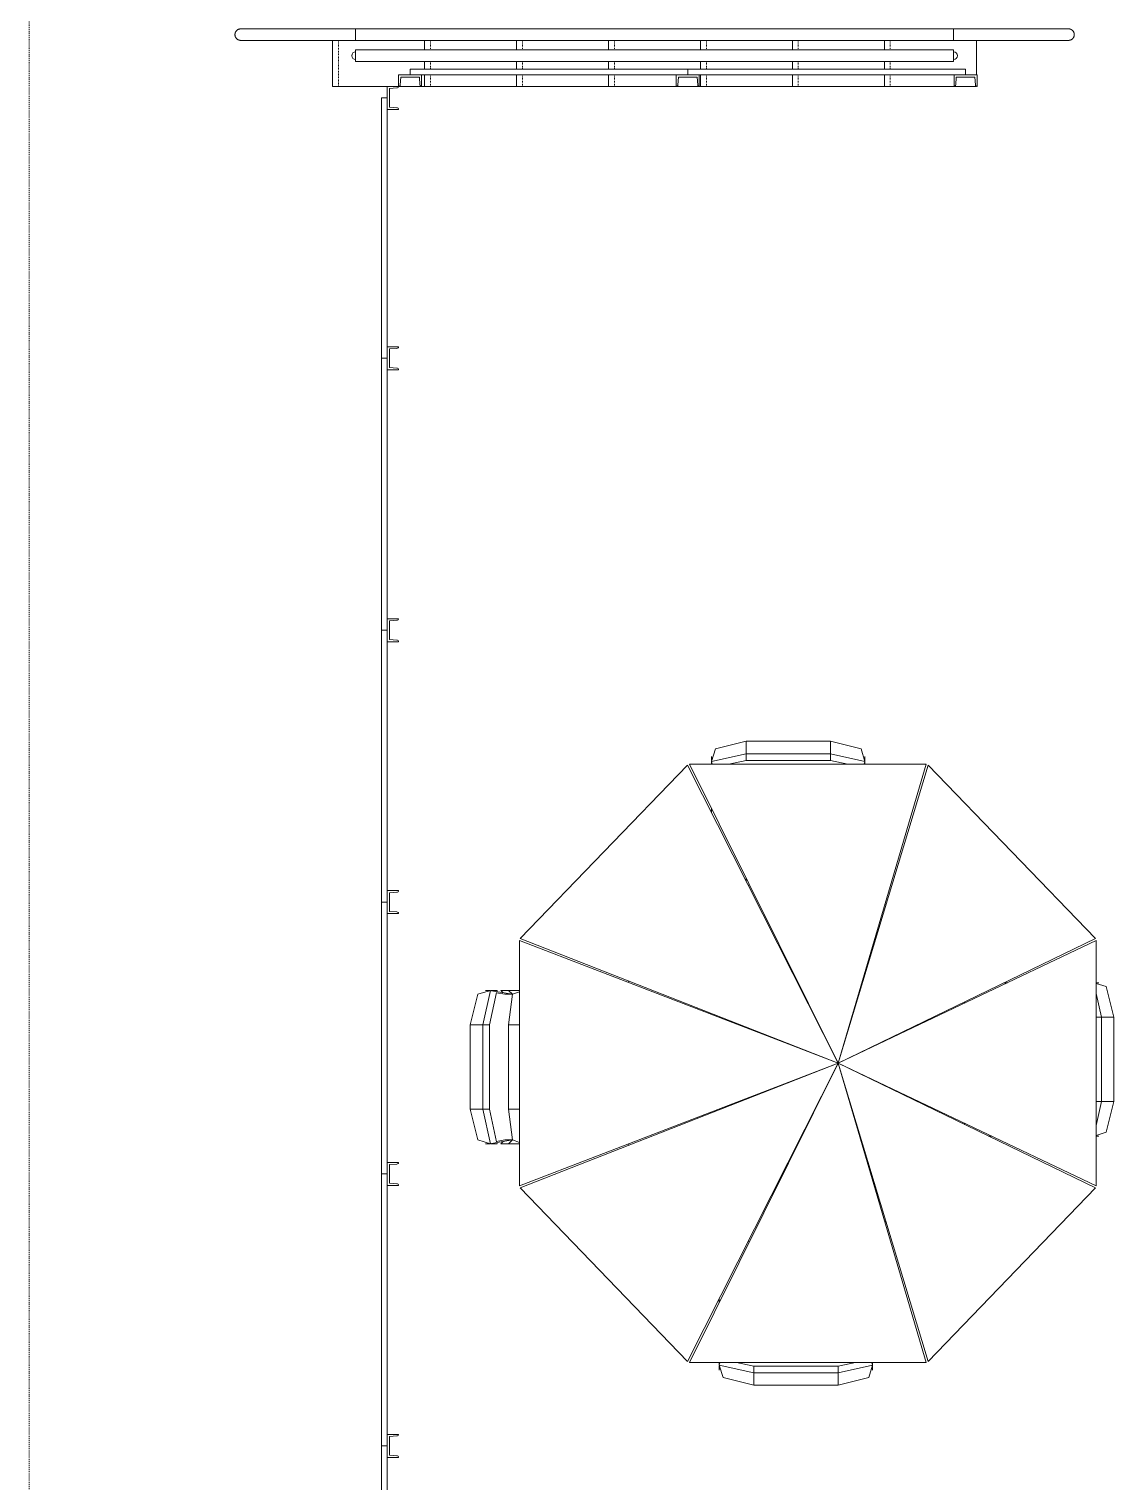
# Model space of a CAD drawing. Header units: inches. Extents: x -4010 to -1814, y 9846 to 12241.
# Drawn here: x -4009.5 to -3868, y 9977.2 to 10166.7 of the extents above; entities that cross this region are included whole.
import ezdxf

# ---------------------------------------------------------------- set-up
doc = ezdxf.new("R2010")
doc.units = ezdxf.units.IN
doc.header["$MEASUREMENT"] = 0
doc.linetypes.add('Aligning Line 1_8_', pattern=[0.25, 0.125, -0.125])
doc.linetypes.add('Overhead 1_16_', pattern=[0.101562, 0.0625, -0.039062])
for name, color, linetype, lineweight in [('0-1', 7, 'Continuous', 5), ('0-2', 7, 'Continuous', 9), ('A-FLOR-HRAL-1', 7, 'Continuous', 9), ('A-GLAZ-CURT-1', 7, 'Continuous', 9), ('A-GLAZ-CWMG-1', 7, 'Continuous', 9), ('G-ANNO-SYMB', 111, 'Aligning Line 1_8_', 9), ('I-FURN', 30, 'Continuous', 9), ('S-STRS-1', 7, 'Continuous', 9), ('S-STRS-2', 7, 'Overhead 1_16_', 9)]:
    doc.layers.add(name, color=color, linetype=linetype, lineweight=lineweight)

# ---------------------------------------------------------------- blocks, each defined once
blk = doc.blocks.new('Outdoor Table01 - 02ZUTB01_dwg-2525485-UNIT PLANS - 1ST FLOOR')
at = {"layer": 'I-FURN'}
for p, q in [((-7, 41.99), (-11, 40.99)), ((-7, 41.99), (4, 41.99)), ((-7, 41.99), (-7, 40.37)), ((4, 41.99), (8, 40.99)), ((4, 41.99), (4, 40.37)), ((-11, 40.99), (-11.5, 39.37)), ((-7, 40.37), (-11.5, 39.37)), ((-11.42, 39.62), (-11.5, 40)), ((-11.5, 39.5), (-11.5, 40)), ((-7, 40.37), (4, 40.37)), ((-7, 40.37), (-7, 39.5)), ((4, 40.37), (8.5, 39.37)), ((4, 40.37), (4, 39.5)), ((8.5, 39.37), (8, 40.99)), ((8.5, 40), (8.42, 39.62)), ((8.5, 39.5), (8.5, 40)), ((-37.47, 16.26), (-15.64, 38.89)), ((4, 0), (-15.64, 38.89)), ((-15.38, 39), (4, 0)), ((-15.38, 39), (15.49, 39)), ((-11.49, 39.42), (-11.5, 39.5)), ((-11.5, 39.37), (-11.5, 39)), ((-11.42, 39), (-11.46, 39.24)), ((-7, 39.5), (-9.25, 39)), ((4, 39.5), (-7, 39.5)), ((6.25, 39), (4, 39.5)), ((4, 0), (15.49, 39)), ((4, 0), (15.74, 38.89)), ((8.46, 39.24), (8.42, 39)), ((8.5, 39.5), (8.49, 39.42)), ((8.5, 39.37), (8.5, 39)), ((15.74, 38.89), (37.57, 16.26)), ((-11.5, 30.7), (-11.5, 31.19)), ((-7.56, 23.27), (-7.74, 23.24)), ((10.22, 20.61), (10.1, 20.71)), ((4, 0), (-37.57, 16)), ((-37.57, -16), (-37.57, 16)), ((4, 0), (-37.47, 16.26)), ((4, 0), (37.57, 16.26)), ((4, 0), (37.68, 16)), ((37.68, 16), (37.68, -16)), ((-43.99, 6), (-42.99, 10)), ((-41.37, 10.5), (-42.99, 10)), ((-42.37, 6), (-41.37, 10.5)), ((-41.5, 10.5), (-42, 10.5)), ((-42, 10.5), (-41.62, 10.42)), ((-41.42, 10.49), (-41.5, 10.5)), ((-40.56, 10.23), (-41.5, 6)), ((-41.37, 10.5), (-40.5, 10.5)), ((-38.5, 10), (-41.24, 10.46)), ((-40.56, 10.21), (-39.5, 10)), ((-40.5, 10.5), (-40.54, 10.34)), ((-39.7, 10.2), (-40, 10.5)), ((-40, 10.5), (-39, 10.5)), ((-38.5, 10), (-39.5, 10)), ((-38.5, 10), (-39, 10.5)), ((-39, 10.5), (-37.57, 10.5)), ((-39, 10.5), (-37.57, 10.5)), ((-38.5, 10), (-39, 6)), ((-37.57, 10.31), (-38.5, 10)), ((-23.32, 10.71), (-23.39, 10.54)), ((23.61, 9.5), (24, 9.5)), ((37.68, 9.44), (38, 9.5)), ((37.68, 9.5), (38, 9.5)), ((20.51, 7.84), (20.45, 7.97)), ((38.99, 9), (37.68, 9.4)), ((38.37, 5), (37.68, 8.11)), ((38.99, 9), (39.99, 5)), ((-43.99, -5), (-43.99, 6)), ((-43.99, 6), (-42.37, 6)), ((-42.37, -5), (-42.37, 6)), ((-42.37, 6), (-41.5, 6)), ((-41.5, 6), (-41.5, -5)), ((-39, 6), (-39, -5)), ((-37.57, 6), (-39, 6)), ((38.37, 5), (37.68, 5)), ((39.99, 5), (38.37, 5)), ((38.37, 5), (38.37, -6)), ((39.99, 5), (39.99, -6)), ((4, 0), (-37.57, -16)), ((4, 0), (-37.47, -16.26)), ((4, 0), (-15.64, -38.89)), ((4, 0), (-15.38, -39)), ((4, 0), (15.49, -39)), ((4, 0), (37.68, -16)), ((4, 0), (37.57, -16.26)), ((4, 0), (15.74, -38.89)), ((-43.99, -5), (-42.99, -9)), ((-43.99, -5), (-42.37, -5)), ((-42.37, -5), (-41.37, -9.5)), ((-42.37, -5), (-41.5, -5)), ((-41.5, -5), (-40.56, -9.23)), ((-39, -5), (-38.5, -9)), ((-39, -5), (-37.57, -5)), ((38.37, -6), (37.68, -9.11)), ((38.37, -6), (37.68, -6)), ((39.99, -6), (38.37, -6)), ((39.99, -6), (38.99, -10)), ((-42.99, -9), (-41.37, -9.5)), ((-41.62, -9.42), (-42, -9.5)), ((-38.5, -9), (-41.24, -9.46)), ((-39.5, -9), (-40.56, -9.21)), ((-40.54, -9.34), (-40.5, -9.5)), ((-40, -9.5), (-39.7, -9.2)), ((-39.5, -9), (-38.5, -9)), ((-39, -9.5), (-38.5, -9)), ((-37.57, -9.31), (-38.5, -9)), ((20.45, -7.97), (20.51, -7.84)), ((-41.5, -9.5), (-42, -9.5)), ((-41.42, -9.49), (-41.5, -9.5)), ((-41.37, -9.5), (-40.5, -9.5)), ((-39, -9.5), (-40, -9.5)), ((-37.57, -9.5), (-39, -9.5)), ((-37.57, -9.5), (-39, -9.5)), ((-23.39, -10.54), (-23.32, -10.71)), ((25.68, -10.5), (26.1, -10.5)), ((38.99, -10), (37.68, -10.4)), ((38, -10.5), (37.68, -10.44)), ((37.68, -10.5), (38, -10.5)), ((-15.64, -38.89), (-37.47, -16.26)), ((37.57, -16.26), (15.74, -38.89)), ((10.1, -20.71), (10.22, -20.61)), ((-8, -23.77), (-8, -24.14)), ((-7.74, -23.24), (-7.56, -23.27)), ((-12.5, -32.68), (-12.5, -33.2)), ((15.49, -39), (-15.38, -39)), ((-12.5, -39.37), (-12.5, -39)), ((-12, -40.99), (-12.5, -39.37)), ((-8, -40.37), (-12.5, -39.37)), ((-12.49, -39.42), (-12.5, -39.5)), ((-12.5, -39.5), (-12.5, -40)), ((-12.5, -40), (-12.42, -39.62)), ((-12.42, -39), (-12.46, -39.24)), ((-10.25, -39), (-8, -39.5)), ((-8, -39.5), (3, -39.5)), ((-8, -40.37), (-8, -39.5)), ((3, -39.5), (5.25, -39)), ((3, -40.37), (7.5, -39.37)), ((3, -40.37), (3, -39.5)), ((7, -40.99), (7.5, -39.37)), ((7.42, -39), (7.46, -39.24)), ((7.42, -39.62), (7.5, -40)), ((7.49, -39.42), (7.5, -39.5)), ((7.5, -39.37), (7.5, -39)), ((7.5, -39.5), (7.5, -40)), ((-8, -41.99), (-12, -40.99)), ((3, -40.37), (-8, -40.37)), ((-8, -41.99), (-8, -40.37)), ((3, -41.99), (3, -40.37)), ((7, -40.99), (3, -41.99)), ((3, -41.99), (-8, -41.99))]:
    blk.add_line(p, q, dxfattribs=at)
blk = doc.blocks.new('Outdoor Table01 - Outdoor Table01-2525492-UNIT PLANS - 1ST FLOOR')
at = {"extrusion": (0, 0, -1), "zscale": -1, "rotation": 180}
blk.add_blockref('Outdoor Table01 - 02ZUTB01_dwg-2525485-UNIT PLANS - 1ST FLOOR', (0, 0), dxfattribs=at)
blk = doc.blocks.new('Railing - 1_-2835141-UNIT PLANS - 1ST FLOOR')
at = {"layer": 'A-FLOR-HRAL-1'}
for p, q in [((2, 11), (2, 0)), ((3.5, 0), (3.5, 11))]:
    blk.add_line(p, q, dxfattribs=at)
at = {"layer": 'A-FLOR-HRAL-1', "flags": 128}
for points in [[(2, 15), (2, 15.03), (2, 15.06), (2.01, 15.09), (2.01, 15.12), (2.01, 15.15), (2.02, 15.18), (2.03, 15.21), (2.04, 15.24), (2.05, 15.26), (2.06, 15.29), (2.07, 15.32), (2.08, 15.35), (2.1, 15.37), (2.11, 15.4), (2.13, 15.42), (2.15, 15.45), (2.17, 15.47), (2.19, 15.49), (2.21, 15.52), (2.23, 15.54), (2.25, 15.56), (2.27, 15.58), (2.3, 15.6), (2.32, 15.61), (2.34, 15.63), (2.37, 15.65), (2.4, 15.66), (2.42, 15.68), (2.45, 15.69), (2.48, 15.7), (2.51, 15.71), (2.53, 15.72), (2.56, 15.73), (2.59, 15.73), (2.62, 15.74), (2.65, 15.74), (2.68, 15.75), (2.71, 15.75), (2.74, 15.75)], [(2.75, 15.75), (2.78, 15.75), (2.81, 15.75), (2.84, 15.74), (2.87, 15.74), (2.9, 15.74), (2.93, 15.73), (2.96, 15.72), (2.99, 15.71), (3.01, 15.7), (3.04, 15.69), (3.07, 15.68), (3.1, 15.67), (3.12, 15.65), (3.15, 15.64), (3.17, 15.62), (3.2, 15.6), (3.22, 15.58), (3.24, 15.56), (3.27, 15.54), (3.29, 15.52), (3.31, 15.5), (3.33, 15.48), (3.35, 15.45), (3.36, 15.43), (3.38, 15.41), (3.4, 15.38), (3.41, 15.35), (3.43, 15.33), (3.44, 15.3), (3.45, 15.27), (3.46, 15.24), (3.47, 15.22), (3.48, 15.19), (3.48, 15.16), (3.49, 15.13), (3.49, 15.1), (3.5, 15.07), (3.5, 15.04), (3.5, 15.01)], [(2, 15), (2, 15), (2, 14.99), (2, 14.97), (2, 14.95), (2, 14.92), (2, 14.89), (2, 14.84), (2, 14.8), (2, 14.74), (2, 14.68), (2, 14.62), (2, 14.55), (2, 14.47), (2, 14.39), (2, 14.3), (2, 14.21), (2, 14.11), (2, 14.01), (2, 13.9), (2, 13.79), (2, 13.67), (2, 13.55), (2, 13.42), (2, 13.29), (2, 13.16), (2, 13.02), (2, 12.89), (2, 12.74), (2, 12.6), (2, 12.45), (2, 12.3), (2, 12.15), (2, 11.99), (2, 11.84), (2, 11.68), (2, 11.52), (2, 11.36), (2, 11.2), (2, 11.04), (2, 11)], [(2, 14.5), (2, 14.53), (2, 14.6), (2, 14.67), (2, 14.73), (2, 14.78), (2, 14.83), (2, 14.87), (2, 14.91), (2, 14.94), (2, 14.97), (2, 14.98), (2, 14.99), (2, 15)], [(3.5, 11), (3.5, 11.16), (3.5, 11.32), (3.5, 11.48), (3.5, 11.64), (3.5, 11.79), (3.5, 11.95), (3.5, 12.11), (3.5, 12.26), (3.5, 12.41), (3.5, 12.56), (3.5, 12.7), (3.5, 12.85), (3.5, 12.99), (3.5, 13.12), (3.5, 13.26), (3.5, 13.39), (3.5, 13.52), (3.5, 13.64), (3.5, 13.76), (3.5, 13.87), (3.5, 13.98), (3.5, 14.08), (3.5, 14.18), (3.5, 14.28), (3.5, 14.37), (3.5, 14.45), (3.5, 14.53), (3.5, 14.6), (3.5, 14.67), (3.5, 14.73), (3.5, 14.78), (3.5, 14.83), (3.5, 14.87), (3.5, 14.91), (3.5, 14.94), (3.5, 14.97), (3.5, 14.98), (3.5, 14.99), (3.5, 15), (3.5, 15)], [(3.5, 15), (3.5, 14.99), (3.5, 14.97), (3.5, 14.95), (3.5, 14.92), (3.5, 14.89), (3.5, 14.84), (3.5, 14.8), (3.5, 14.74), (3.5, 14.68), (3.5, 14.62), (3.5, 14.55), (3.5, 14.52)], [(3.5, 14.07), (3.5, 14.01), (3.5, 13.9), (3.5, 13.79), (3.5, 13.67), (3.5, 13.55), (3.5, 13.42), (3.5, 13.29), (3.5, 13.16), (3.5, 13.02), (3.5, 12.89), (3.5, 12.74), (3.5, 12.6), (3.5, 12.45), (3.5, 12.3), (3.5, 12.15), (3.5, 11.99), (3.5, 11.84), (3.5, 11.68), (3.5, 11.52), (3.5, 11.36), (3.5, 11.2), (3.5, 11.04), (3.5, 11)], [(2, 11), (2, 11.16), (2, 11.32), (2, 11.48), (2, 11.64), (2, 11.79), (2, 11.95), (2, 12.11), (2, 12.26), (2, 12.41), (2, 12.56), (2, 12.7), (2, 12.85), (2, 12.94)]]:
    blk.add_lwpolyline(points, dxfattribs=at)
at = {"layer": 'A-FLOR-HRAL-1'}
blk.add_arc((0, 0), 0.5, 360, 180, dxfattribs=at)
blk = doc.blocks.new('Railing - 1_-2853447-UNIT PLANS - 1ST FLOOR')
at = {"layer": 'A-FLOR-HRAL-1'}
for p, q in [((2, 0), (2, -11)), ((3.5, -11), (3.5, 0))]:
    blk.add_line(p, q, dxfattribs=at)
at = {"layer": 'A-FLOR-HRAL-1', "flags": 128}
for points in [[(2, -12.94), (2, -12.89), (2, -12.74), (2, -12.6), (2, -12.45), (2, -12.3), (2, -12.15), (2, -11.99), (2, -11.84), (2, -11.68), (2, -11.52), (2, -11.36), (2, -11.2), (2, -11.04), (2, -11)], [(2, -11), (2, -11.16), (2, -11.32), (2, -11.48), (2, -11.64), (2, -11.79), (2, -11.95), (2, -12.11), (2, -12.26), (2, -12.41), (2, -12.56), (2, -12.7), (2, -12.85), (2, -12.99), (2, -13.12), (2, -13.26), (2, -13.39), (2, -13.52), (2, -13.64), (2, -13.76), (2, -13.87), (2, -13.98), (2, -14.08), (2, -14.18), (2, -14.28), (2, -14.37), (2, -14.45), (2, -14.53), (2, -14.6), (2, -14.67), (2, -14.73), (2, -14.78), (2, -14.83), (2, -14.87), (2, -14.91), (2, -14.94), (2, -14.97), (2, -14.98), (2, -14.99), (2, -15), (2, -15)], [(3.5, -11), (3.5, -11.16), (3.5, -11.32), (3.5, -11.48), (3.5, -11.64), (3.5, -11.79), (3.5, -11.95), (3.5, -12.11), (3.5, -12.26), (3.5, -12.41), (3.5, -12.56), (3.5, -12.7), (3.5, -12.85)], [(3.5, -15), (3.5, -15), (3.5, -14.99), (3.5, -14.97), (3.5, -14.95), (3.5, -14.92), (3.5, -14.89), (3.5, -14.84), (3.5, -14.8), (3.5, -14.74), (3.5, -14.68), (3.5, -14.62), (3.5, -14.55), (3.5, -14.47), (3.5, -14.39), (3.5, -14.3), (3.5, -14.21), (3.5, -14.11), (3.5, -14.01), (3.5, -13.9), (3.5, -13.79), (3.5, -13.67), (3.5, -13.55), (3.5, -13.42), (3.5, -13.29), (3.5, -13.16), (3.5, -13.02), (3.5, -12.89), (3.5, -12.74), (3.5, -12.6), (3.5, -12.45), (3.5, -12.3), (3.5, -12.15), (3.5, -11.99), (3.5, -11.84), (3.5, -11.68), (3.5, -11.52), (3.5, -11.36), (3.5, -11.2), (3.5, -11.04), (3.5, -11)], [(2, -15), (2, -14.99), (2, -14.97), (2, -14.95), (2, -14.92), (2, -14.89), (2, -14.84), (2, -14.8), (2, -14.74), (2, -14.68), (2, -14.62), (2, -14.55), (2, -14.5)], [(2.75, -15.75), (2.72, -15.75), (2.69, -15.75), (2.66, -15.74), (2.63, -15.74), (2.6, -15.74), (2.57, -15.73), (2.54, -15.72), (2.51, -15.71), (2.49, -15.7), (2.46, -15.69), (2.43, -15.68), (2.4, -15.67), (2.38, -15.65), (2.35, -15.64), (2.33, -15.62), (2.3, -15.6), (2.28, -15.58), (2.26, -15.56), (2.23, -15.54), (2.21, -15.52), (2.19, -15.5), (2.17, -15.48), (2.15, -15.45), (2.14, -15.43), (2.12, -15.41), (2.1, -15.38), (2.09, -15.35), (2.07, -15.33), (2.06, -15.3), (2.05, -15.27), (2.04, -15.24), (2.03, -15.22), (2.02, -15.19), (2.02, -15.16), (2.01, -15.13), (2.01, -15.1), (2, -15.07), (2, -15.04), (2, -15.01)], [(3.5, -15), (3.5, -15.03), (3.5, -15.06), (3.49, -15.09), (3.49, -15.12), (3.49, -15.15), (3.48, -15.18), (3.47, -15.21), (3.46, -15.24), (3.45, -15.26), (3.44, -15.29), (3.43, -15.32), (3.42, -15.35), (3.4, -15.37), (3.39, -15.4), (3.37, -15.42), (3.35, -15.45), (3.33, -15.47), (3.31, -15.49), (3.29, -15.52), (3.27, -15.54), (3.25, -15.56), (3.23, -15.58), (3.2, -15.6), (3.18, -15.61), (3.16, -15.63), (3.13, -15.65), (3.1, -15.66), (3.08, -15.68), (3.05, -15.69), (3.02, -15.7), (2.99, -15.71), (2.97, -15.72), (2.94, -15.73), (2.91, -15.73), (2.88, -15.74), (2.85, -15.74), (2.82, -15.75), (2.79, -15.75), (2.76, -15.75)], [(3.5, -13.54), (3.5, -13.64), (3.5, -13.76), (3.5, -13.87), (3.5, -13.98), (3.5, -14.08), (3.5, -14.18), (3.5, -14.28), (3.5, -14.37), (3.5, -14.45), (3.5, -14.53), (3.5, -14.6), (3.5, -14.67), (3.5, -14.73), (3.5, -14.78), (3.5, -14.83), (3.5, -14.87), (3.5, -14.91), (3.5, -14.94), (3.5, -14.97), (3.5, -14.98), (3.5, -14.99), (3.5, -15)]]:
    blk.add_lwpolyline(points, dxfattribs=at)
at = {"layer": 'A-FLOR-HRAL-1'}
blk.add_arc((0, 0), 0.5, 180, 360, dxfattribs=at)
blk = doc.blocks.new('Railing - Railing-2750314-UNIT PLANS - 1ST FLOOR')
at = {"layer": 'A-FLOR-HRAL-1'}
for p, q in [((-3966.92, 10166.69), (-3888.92, 10166.69)), ((-3966.92, 10165.19), (-3966.92, 10166.69)), ((-3966.92, 10165.19), (-3888.92, 10165.19)), ((-3888.92, 10166.69), (-3888.92, 10165.19)), ((-3966.92, 10163.94), (-3888.92, 10163.94)), ((-3966.92, 10162.44), (-3966.92, 10163.94)), ((-3888.92, 10163.94), (-3888.92, 10162.44)), ((-3966.92, 10162.44), (-3888.92, 10162.44))]:
    blk.add_line(p, q, dxfattribs=at)
at = {"rotation": 90}
for name, p in [('Railing - 1_-2835141-UNIT PLANS - 1ST FLOOR', (-3966.92, 10163.19)), ('Railing - 1_-2853447-UNIT PLANS - 1ST FLOOR', (-3888.92, 10163.19))]:
    blk.add_blockref(name, p, dxfattribs=at)
blk = doc.blocks.new('Horizontal_Siding - Horizontal_Siding-2854973-UNIT PLANS - 1ST FLOOR')
at = {"layer": 'A-GLAZ-CURT-1'}
for p, q in [((-18.11875, 2.25), (18.11875, 2.25)), ((-18.11875, 1.5), (-18.11875, 2.25)), ((18.11875, 2.25), (18.11875, 1.5)), ((16.61875, 1.5), (-16.61875, 1.5))]:
    blk.add_line(p, q, dxfattribs=at)
blk = doc.blocks.new('Rectangular Mullion - RAILING POST-2666422-UNIT PLANS - 1ST FLOOR')
at = {"layer": 'A-GLAZ-CWMG-1'}
for p, q in [((-1.5, -1.5), (-1.5, 0)), ((1.5, 0), (1.5, -1.5)), ((1.5, -1.5), (-1.5, -1.5)), ((-1.29, -0.21), (-1.22, -1.18)), ((-1.22, -1.18), (1.22, -1.18)), ((1.22, -1.18), (1.29, -0.21))]:
    blk.add_line(p, q, dxfattribs=at)
for centre, radius, start, end in [((-1.5, -0.21), 0.211, 359.472, 90), ((1.5, -0.21), 0.21, 90, 180.528)]:
    blk.add_arc(centre, radius, start, end, dxfattribs=at)
blk = doc.blocks.new('Rectangular Mullion - RAILING POST-2680134-UNIT PLANS - 1ST FLOOR')
at = {"layer": 'A-GLAZ-CWMG-1'}
for p, q in [((-3, -1.5), (-3, 0)), ((0, 0), (0, -1.5)), ((0, -1.5), (-3, -1.5)), ((-2.79, -0.21), (-2.72, -1.18)), ((-2.72, -1.18), (-0.28, -1.18)), ((-0.28, -1.18), (-0.21, -0.21))]:
    blk.add_line(p, q, dxfattribs=at)
for centre, start, end in [((-3, -0.21), 359.472, 90), ((0, -0.21), 90, 180.528)]:
    blk.add_arc(centre, 0.21, start, end, dxfattribs=at)
blk = doc.blocks.new('Rectangular Mullion - RAILING POST-2806288-UNIT PLANS - 1ST FLOOR')
at = {"layer": 'A-GLAZ-CWMG-1'}
for p, q in [((-3, 0), (-3, -1.5)), ((0, -1.5), (0, 0)), ((-3, -1.5), (0, -1.5)), ((-2.72, -1.18), (-2.79, -0.21)), ((-0.28, -1.18), (-2.72, -1.18)), ((-0.21, -0.21), (-0.28, -1.18))]:
    blk.add_line(p, q, dxfattribs=at)
for centre, radius, start, end in [((-3, -0.21), 0.211, 359.472, 90), ((0, -0.21), 0.21, 90, 180.528)]:
    blk.add_arc(centre, radius, start, end, dxfattribs=at)
blk = doc.blocks.new('Rectangular Mullion - RAILING POST-2833646-UNIT PLANS - 1ST FLOOR')
at = {"layer": 'A-GLAZ-CWMG-1'}
for p, q in [((0, 1.5), (-3, 1.5)), ((-3, 1.5), (-3, 0)), ((-2.79, 0.21), (-2.72, 1.18)), ((-2.72, 1.18), (-0.28, 1.18)), ((-0.28, 1.18), (-0.21, 0.21)), ((0, 0), (0, 1.5))]:
    blk.add_line(p, q, dxfattribs=at)
for centre, start, end in [((-3, 0.21), 270, 0.528), ((0, 0.21), 179.472, 270)]:
    blk.add_arc(centre, 0.21, start, end, dxfattribs=at)
blk = doc.blocks.new('Horizontal_Siding - Horizontal_Siding-2855039-UNIT PLANS - 1ST FLOOR')
at = {"layer": 'A-GLAZ-CURT-1'}
for p, q in [((-16.98, -2.25), (-16.98, -1.5)), ((-15.48, -1.5), (15.48, -1.5)), ((16.98, -1.5), (16.98, -2.25)), ((16.98, -2.25), (-16.98, -2.25))]:
    blk.add_line(p, q, dxfattribs=at)
blk = doc.blocks.new('Horizontal_Siding - Horizontal_Siding-2855040-UNIT PLANS - 1ST FLOOR')
at = {"layer": 'A-GLAZ-CURT-1'}
for p, q in [((-17.73, -2.25), (-17.73, -1.5)), ((-16.23, -1.5), (16.23, -1.5)), ((17.73, -1.5), (17.73, -2.25)), ((17.73, -2.25), (-17.73, -2.25))]:
    blk.add_line(p, q, dxfattribs=at)
blk = doc.blocks.new('Rectangular Mullion - RAILING POST-2833645-UNIT PLANS - 1ST FLOOR')
at = {"layer": 'A-GLAZ-CWMG-1'}
for p, q in [((-1.5, 1.5), (1.5, 1.5)), ((-1.5, 0), (-1.5, 1.5)), ((-1.22, 1.18), (-1.29, 0.21)), ((1.22, 1.18), (-1.22, 1.18)), ((1.29, 0.21), (1.22, 1.18)), ((1.5, 1.5), (1.5, 0))]:
    blk.add_line(p, q, dxfattribs=at)
for centre, radius, start, end in [((-1.5, 0.21), 0.21, 270, 0.528), ((1.5, 0.21), 0.211, 179.472, 270)]:
    blk.add_arc(centre, radius, start, end, dxfattribs=at)
blk = doc.blocks.new('CTR - 1st Phase - Shell_rvt-1-UNIT PLANS - 1ST FLOOR')
at = {"layer": 'S-STRS-1'}
for p, q in [((-3969.92, 10165.19), (-3969.92, 10159.19)), ((-3957.92, 10165.19), (-3957.92, 10163.94)), ((-3945.92, 10165.19), (-3945.92, 10163.94)), ((-3933.92, 10165.19), (-3933.92, 10163.94)), ((-3921.92, 10165.19), (-3921.92, 10163.94)), ((-3909.92, 10165.19), (-3909.92, 10163.94)), ((-3897.92, 10165.19), (-3897.92, 10163.94)), ((-3885.92, 10165.19), (-3885.92, 10160.69)), ((-3957.92, 10162.44), (-3957.92, 10161.44)), ((-3945.92, 10162.44), (-3945.92, 10161.44)), ((-3933.92, 10162.44), (-3933.92, 10161.44)), ((-3921.92, 10162.44), (-3921.92, 10161.44)), ((-3909.92, 10162.44), (-3909.92, 10161.44)), ((-3897.92, 10162.44), (-3897.92, 10161.44)), ((-3957.92, 10160.69), (-3957.92, 10159.19)), ((-3945.92, 10160.69), (-3945.92, 10159.19)), ((-3933.92, 10160.69), (-3933.92, 10159.19)), ((-3921.92, 10160.69), (-3921.92, 10159.19)), ((-3909.92, 10160.69), (-3909.92, 10159.19)), ((-3897.92, 10160.69), (-3897.92, 10159.19)), ((-3969.92, 10159.19), (-3962.82, 10159.19)), ((-3961.32, 10159.19), (-3957.92, 10159.19)), ((-3957.92, 10159.19), (-3945.92, 10159.19)), ((-3945.92, 10159.19), (-3933.92, 10159.19)), ((-3933.92, 10159.19), (-3921.92, 10159.19)), ((-3921.92, 10159.19), (-3909.92, 10159.19)), ((-3909.92, 10159.19), (-3897.92, 10159.19)), ((-3897.92, 10159.19), (-3885.92, 10159.19)), ((-3885.92, 10159.2), (-3885.92, 10159.19))]:
    blk.add_line(p, q, dxfattribs=at)
at = {"layer": 'S-STRS-2'}
for p, q in [((-3969.17, 10165.19), (-3969.17, 10159.19)), ((-3957.17, 10165.19), (-3957.17, 10163.94)), ((-3945.17, 10165.19), (-3945.17, 10163.94)), ((-3933.17, 10165.19), (-3933.17, 10163.94)), ((-3921.17, 10165.19), (-3921.17, 10163.94)), ((-3909.17, 10165.19), (-3909.17, 10163.94)), ((-3897.17, 10165.19), (-3897.17, 10163.94)), ((-3957.17, 10162.44), (-3957.17, 10161.44)), ((-3945.17, 10162.44), (-3945.17, 10161.44)), ((-3933.17, 10162.44), (-3933.17, 10161.44)), ((-3921.17, 10162.44), (-3921.17, 10161.44)), ((-3909.17, 10162.44), (-3909.17, 10161.44)), ((-3897.17, 10162.44), (-3897.17, 10161.44)), ((-3957.17, 10160.69), (-3957.17, 10159.19)), ((-3945.17, 10160.69), (-3945.17, 10159.19)), ((-3933.17, 10160.69), (-3933.17, 10159.19)), ((-3921.17, 10160.69), (-3921.17, 10159.19)), ((-3909.17, 10160.69), (-3909.17, 10159.19)), ((-3897.17, 10160.69), (-3897.17, 10159.19))]:
    blk.add_line(p, q, dxfattribs=at)
at = {"layer": '0-2'}
for name, p in [('Railing - Railing-2750314-UNIT PLANS - 1ST FLOOR', (0, 0)), ('Horizontal_Siding - Horizontal_Siding-2854973-UNIT PLANS - 1ST FLOOR', (-3941.7, 10159.19)), ('Horizontal_Siding - Horizontal_Siding-2854973-UNIT PLANS - 1ST FLOOR', (-3905.47, 10159.19)), ('Outdoor Table01 - Outdoor Table01-2525492-UNIT PLANS - 1ST FLOOR', (-3907.98, 10031.79))]:
    blk.add_blockref(name, p, dxfattribs=at)
for name, p, rotation in [('Rectangular Mullion - RAILING POST-2806288-UNIT PLANS - 1ST FLOOR', (-3961.32, 10159.19), 180), ('Horizontal_Siding - Horizontal_Siding-2855039-UNIT PLANS - 1ST FLOOR', (-3961.32, 10140.71), 269.9999999999769), ('Rectangular Mullion - RAILING POST-2833646-UNIT PLANS - 1ST FLOOR', (-3961.32, 10159.19), 89.99999999997688), ('Horizontal_Siding - Horizontal_Siding-2855040-UNIT PLANS - 1ST FLOOR', (-3961.32, 10106), 269.9999999999769), ('Horizontal_Siding - Horizontal_Siding-2855040-UNIT PLANS - 1ST FLOOR', (-3961.32, 10070.54), 269.9999999999769), ('Horizontal_Siding - Horizontal_Siding-2855040-UNIT PLANS - 1ST FLOOR', (-3961.32, 10035.09), 269.9999999999769), ('Horizontal_Siding - Horizontal_Siding-2855040-UNIT PLANS - 1ST FLOOR', (-3961.32, 9999.63), 269.9999999999769), ('Horizontal_Siding - Horizontal_Siding-2855039-UNIT PLANS - 1ST FLOOR', (-3961.32, 9964.92), 269.9999999999769)]:
    blk.add_blockref(name, p, dxfattribs=dict(at, rotation=rotation))
at = {"layer": '0-2', "extrusion": (0, 0, -1)}
for name, p, rotation in [('Rectangular Mullion - RAILING POST-2666422-UNIT PLANS - 1ST FLOOR', (3923.59, 10159.19), 180), ('Rectangular Mullion - RAILING POST-2680134-UNIT PLANS - 1ST FLOOR', (3885.85, 10159.19), 180), ('Rectangular Mullion - RAILING POST-2833645-UNIT PLANS - 1ST FLOOR', (3961.32, 10123.73), 270.0000000000231), ('Rectangular Mullion - RAILING POST-2833645-UNIT PLANS - 1ST FLOOR', (3961.32, 10088.27), 270.0000000000231), ('Rectangular Mullion - RAILING POST-2833645-UNIT PLANS - 1ST FLOOR', (3961.32, 10052.81), 270.0000000000231), ('Rectangular Mullion - RAILING POST-2833645-UNIT PLANS - 1ST FLOOR', (3961.32, 10017.36), 270.0000000000231), ('Rectangular Mullion - RAILING POST-2833645-UNIT PLANS - 1ST FLOOR', (3961.32, 9981.9), 270.0000000000231)]:
    blk.add_blockref(name, p, dxfattribs=dict(at, rotation=rotation))

msp = doc.modelspace()

# ---------------------------------------------------------------- linework, layer by layer
at = {"layer": 'G-ANNO-SYMB'}
msp.add_line((-4009.5295, 9846.2766), (-4009.5295, 12240.74859), dxfattribs=at)

# ---------------------------------------------------------------- block references
at = {"layer": '0-1'}
msp.add_blockref('CTR - 1st Phase - Shell_rvt-1-UNIT PLANS - 1ST FLOOR', (0, 0), dxfattribs=at)

doc.saveas('drawing.dxf')
